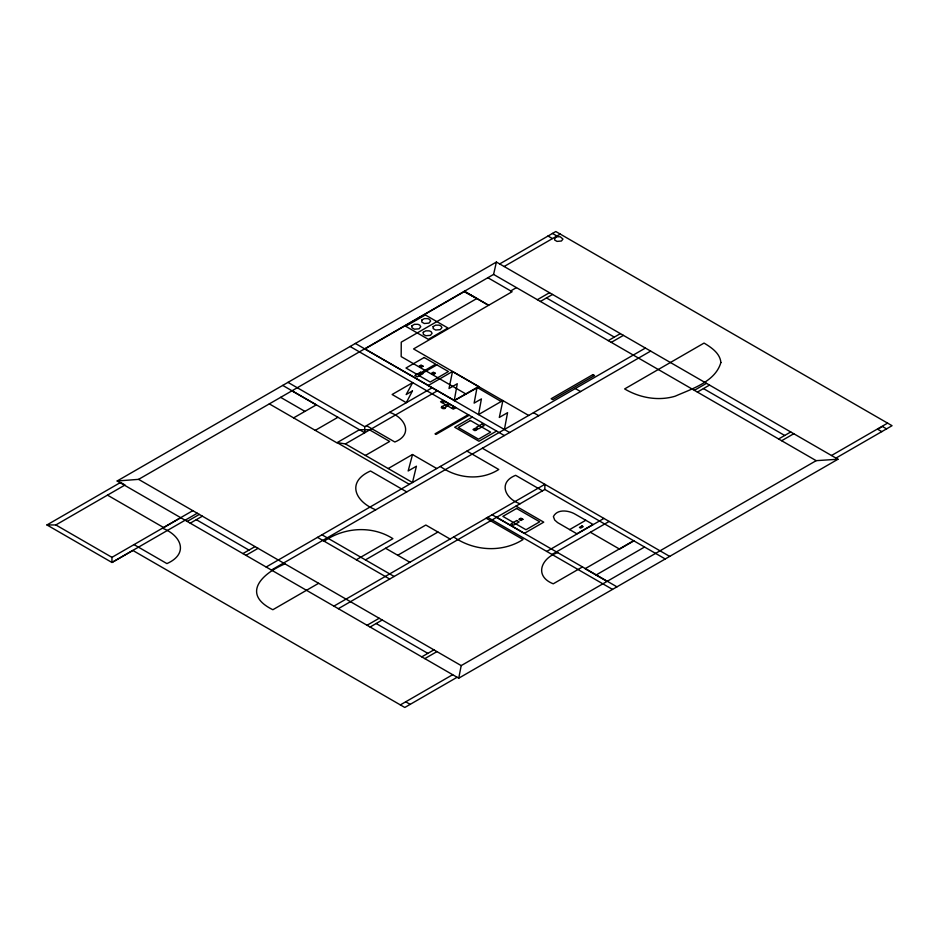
<?xml version="1.0" encoding="UTF-8"?>
<svg xmlns="http://www.w3.org/2000/svg" width="939" height="939" viewBox="0 0 939 939"><rect width="100%" height="100%" fill="white"/><g stroke="black" fill="none" stroke-linecap="round" stroke-linejoin="round"><path stroke-width="1.41" d="M192.812 510.663L111.952 557.343L111.952 562.473L132.857 550.454L404.803 707.466L457.117 677.265M464.418 291.254L488.679 305.257L413.559 348.932L479.125 386.786L454.253 400.589L457.27 383.746L449.018 388.511L452.492 371.562L528.68 415.449M504.419 429.452L507.565 412.679L499.313 417.444L502.905 400.566M458.725 678.193L461.202 665.61L816.179 460.662L837.964 459.241L496.402 262.04L117.164 480.991L458.725 678.193L837.964 459.241M117.164 480.991L138.596 479.36L493.585 274.411L496.402 262.04M412.526 454.535L408.16 470.967L416.411 466.214L412.491 482.529L345.399 443.912L337.101 442.633L409.345 484.348M46.95 524.948L120.579 482.435L125.028 485.005L55.847 524.948L46.95 524.948L111.952 562.473L197.26 513.222M499.689 263.929L555.806 231.534L892.05 425.696L835.956 458.079M504.137 266.5L560.254 234.104M364.884 348.991L464.183 291.665L476.859 298.508L401.246 342.16L401.176 356.597L466.026 394.04M510.746 290.926L516.462 287.616M293.59 417.89L316.349 404.85M537.378 299.705L549.503 292.698M315.258 430.355L337.899 417.292M540.406 301.454L552.543 294.447M180.734 517.718L163.668 527.577L107.48 495.135M187.201 521.427L199.338 514.419M428.184 385.542L452.445 371.539M190.241 523.176L202.366 516.18M287.98 382.373L364.731 426.693L432.128 387.784M345.399 443.912L437.386 390.812M441.823 402.526L444.288 401.106M448.819 403.723L441.659 406.575L441.318 407.702L443.02 408.676L444.969 408.488L446.436 406.364L449.91 404.345M454.253 400.589L478.538 386.563M365.4 455.462L389.662 441.447L369.766 429.968M451.941 408.371L454.441 406.963M468.197 414.674L435.015 433.841L436.025 434.417L469.218 415.261M472.329 417.057L454.699 427.245L478.96 441.248L496.59 431.071M502.858 400.53L478.538 414.58L481.414 398.911L474.136 403.113L477.047 387.42L501.191 401.505M608.249 340.622L620.386 333.615M388.23 468.526L412.491 454.511L436.752 468.526M242.908 553.587L255.044 546.592M611.289 342.371L623.414 335.364M245.948 555.336L258.072 548.341M266.16 567.015L645.398 348.064M271.418 570.043L650.657 351.092M284.987 563.87C262.051 573.447 240.912 593.929 272.85 609.728L318.626 583.295M324.166 541.204C344.273 527.225 371.973 525.324 392.901 538.646L356.315 559.761M365.435 559.89L425.825 525.03L450.086 539.033M397.725 555.266L437.95 532.037M694.355 390.331L706.48 383.323M697.384 392.079L709.52 385.084M333.897 606.125L544.855 484.324L544.855 489.454L665.235 558.963M338.345 608.683L544.855 489.454M367.055 625.268L379.192 618.261M370.095 627.017L382.22 620.01M569.609 529.608L585.783 520.265L593.049 524.467L576.886 533.798L557.602 522.6L554.703 520.053L553.388 516.603C557.297 508.656 568.881 510.37 575.325 514.279L585.783 520.265M546.744 551.439L603.918 518.422M551.968 554.456L609.153 521.438M557.696 552.625C541.357 558.001 533.728 576.077 553.247 583.812L582.473 566.933M778.619 438.983L790.744 431.975M781.647 440.731L793.784 433.724M421.787 656.866L433.924 649.858M424.827 658.615L436.952 651.619M633.614 540.7L585.091 568.717L606.981 581.358M633.813 540.911L619.587 549.127L590.396 532.272M596.03 575.032L644.553 547.026M831.508 455.509L887.625 423.113M400.354 704.896L452.668 674.695M369.989 429.722L359.473 429.722L336.819 442.797L269.329 403.887M552.437 233.412L556.85 235.959M886.616 428.9L882.449 426.494L877.66 429.252L881.827 431.658M547.965 235.994L552.378 238.541M546.475 297.945L614.317 337.113M703.452 388.582L784.687 435.473M493.574 274.411L816.179 460.662M487.857 277.721L512.119 291.724L488.55 305.328L464.289 291.325M575.302 388.535L580.56 391.563M533.481 412.679L538.74 415.707M364.672 348.839L454.417 400.495M355.376 343.463L509.619 432.515M350.118 346.503L504.36 435.555M446.354 405.143L440.532 401.786L442.997 400.354L455.779 407.737L453.314 409.158L447.445 405.777M445.591 405.589L446.682 406.223M482.376 448.243L669.683 556.393M542.496 490.827L515.64 475.322C497.623 482.482 505.264 498.926 520.089 503.762M466.918 451.096L498.773 469.488C480.862 480.968 457.27 478.585 440.332 466.46M389.568 412.35C404.873 417.28 413.888 434.358 394.826 441.999L366.515 425.66M515.992 506.121L543.751 522.154L524.373 533.34L496.614 517.307M282.721 385.413L364.731 432.762L364.731 426.693M291.947 390.824L316.208 404.826M492.13 514.76L616.958 586.84M280.632 397.35L304.893 411.364M487.681 517.33L612.51 589.399M486.156 518.211L523.07 539.526C501.942 552.954 473.995 551.064 453.69 536.955M406.751 491.907L370.506 470.991C346.01 481.883 355.118 501.802 375.764 509.795M385.589 548.259L409.85 562.261M321.96 534.796L394.145 576.476M317.511 537.366L389.697 579.034M138.596 479.36L461.202 665.61M196.298 519.678L248.976 550.09M376.152 623.519L427.855 653.368M162.47 528.176C181.391 535.547 189.079 553.752 166.919 563.6L134.019 544.597M405.718 701.797L410.167 704.367M55.847 524.948L111.952 557.343M720.894 362.501C715.307 381.844 691.902 388.769 675.118 396.223C658.18 401.258 639.67 397.831 624.635 388.934L704.062 343.075C711.386 347.524 720.002 353.205 720.894 362.501M421.799 320.07L421.799 322.054L424.322 323.509L428.959 323.11L430.614 321.056L429.593 319.377L427.761 318.614L424.322 318.614L421.799 320.07M433.125 326.608L433.125 328.591L435.649 330.047L440.285 329.648L441.94 327.594L440.919 325.915L439.088 325.152L435.637 325.152L433.125 326.608M423.266 332.289L423.266 334.284L425.79 335.739L430.426 335.34L432.081 333.286L431.06 331.608L429.229 330.845L425.778 330.845L423.266 332.289M554.644 238.142L554.644 240.02L557.015 241.393L561.405 241.018L562.966 239.081L560.266 236.769L557.015 236.769L554.644 238.142M411.939 325.763L411.939 327.746L414.463 329.202L419.099 328.803L420.754 326.749L419.733 325.07L417.902 324.307L414.463 324.307L411.939 325.763M422.198 366.21C419.698 368.593 419.686 363.839 422.198 366.21M434.534 373.335C432.034 375.706 432.022 370.964 434.534 373.335M476.143 429.522C473.632 431.905 473.632 427.151 476.143 429.522M522.037 519.326C519.525 521.697 519.525 516.943 522.037 519.326M423.066 366.21L421.059 367.372L419.052 366.21L421.059 365.06L423.066 366.21M435.391 373.335L433.395 374.485L431.388 373.335L433.395 372.173L435.391 373.335M477 429.522L474.993 430.684L472.998 429.522L474.993 428.372L477 429.522M522.894 519.326L520.899 520.476L518.891 519.326L520.899 518.164L522.894 519.326M412.432 390.941L406.282 402.667L392.126 394.497L412.691 382.631L406.164 394.568L412.432 390.941M425.308 314.941L405.695 326.267L428.337 339.343L447.962 328.016L425.308 314.941M424.17 357.513L405.977 368.018L417.503 374.661L435.696 364.156L424.17 357.513M420.496 372.243L414.838 375.506L417.256 376.903L422.926 373.64L420.496 372.243M436.87 364.884L418.677 375.389L430.203 382.044L448.396 371.539L436.87 364.884M443.889 402.045L443.126 401.927L443.889 402.045M452.786 407.174L453.15 407.667L452.786 407.174M470.427 420.496L458.279 427.515L478.491 439.182L490.651 432.163L470.427 420.496M481.777 424.217L476.12 427.48L478.55 428.877L484.207 425.613L481.777 424.217M592.967 374.591L551.158 398.735L552.778 399.662L594.587 375.53L592.967 374.591M516.591 508.457L502.858 516.38L525.981 529.737L539.725 521.802L516.591 508.457M516.732 520.523L511.074 523.798L513.492 525.194L519.161 521.931L516.732 520.523M582.004 525.946L579.433 527.425L580.654 528.129L583.225 526.65L582.004 525.946M445.016 408.43L442.68 407.972L441.741 406.564L445.016 408.43"/></g></svg>
